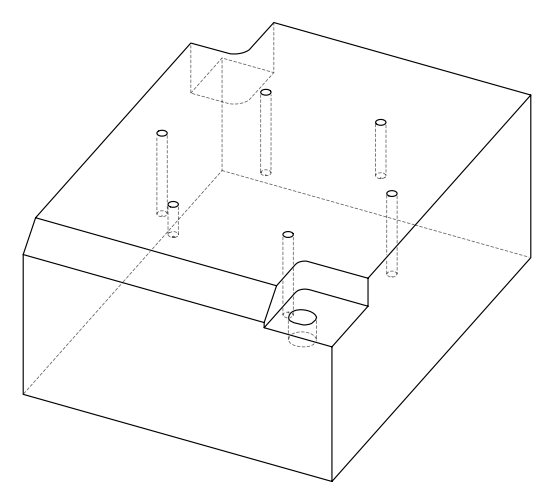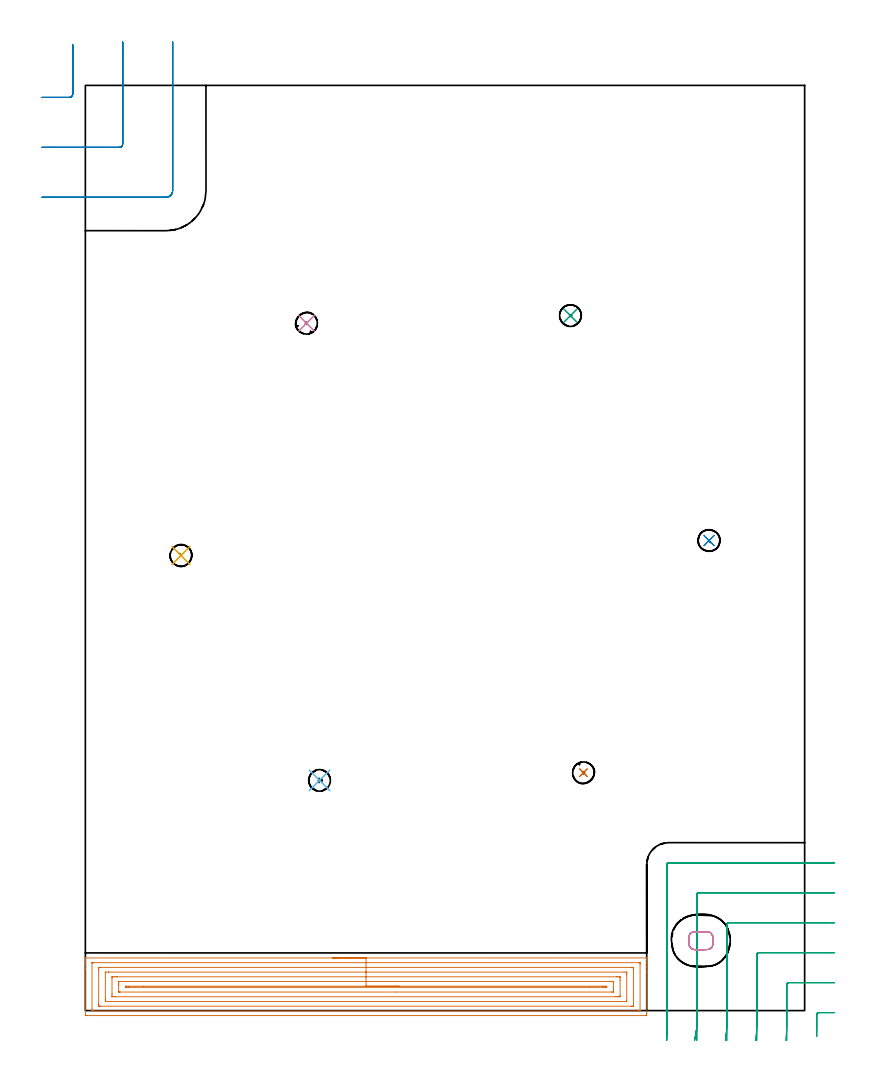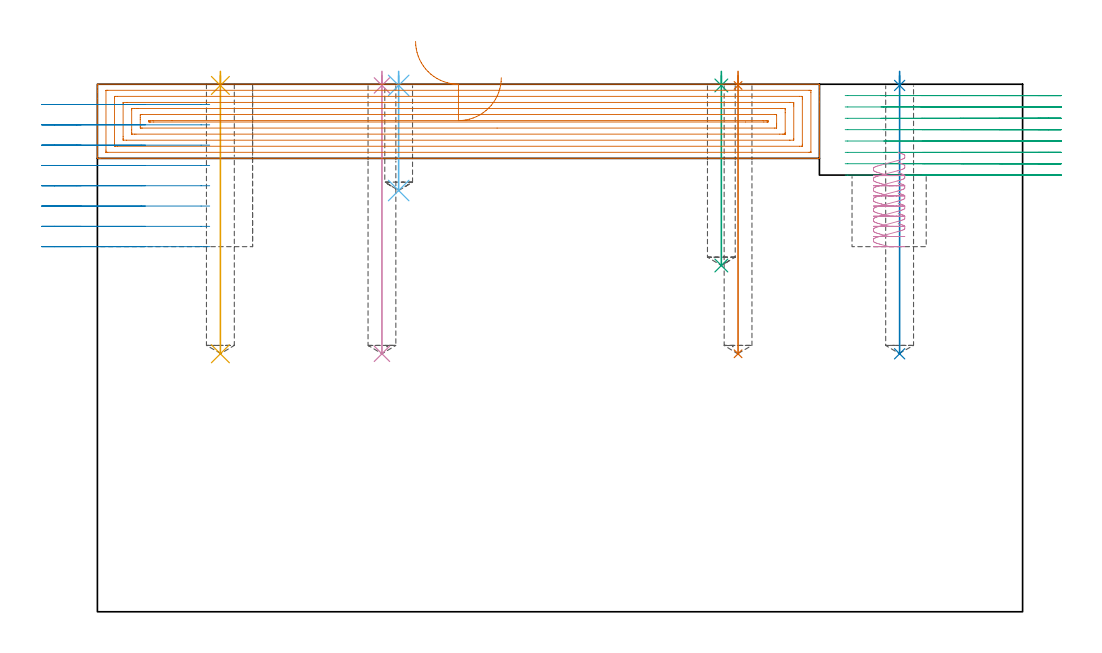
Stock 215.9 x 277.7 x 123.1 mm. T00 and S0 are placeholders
(PLAN: 16 operations, 5 tool changes, 22 min)
(1 SPOT_DRILL | STEP1POCKET | NXT0321_9005460120000 | 0.03 min | 1 mm3)
(2 SPOT_DRILL_1 | STEP1POCKET_1 | NXT0321_9005460120000 | 0.03 min | 0 mm3)
(3 SPOT_DRILL_2 | STEP1POCKET_2 | NXT0321_9005460120000 | 0.03 min | 0 mm3)
(4 SPOT_DRILL_3 | STEP1POCKET_3 | NXT0321_9005460120000 | 0.03 min | 0 mm3)
(5 SPOT_DRILL_4 | STEP1POCKET_4 | NXT0321_9005460120000 | 0.03 min | 0 mm3)
(6 SPOT_DRILL_5 | STEP1POCKET_5 | NXT0321_9005460120000 | 0.03 min | 0 mm3)
(7 DRILL_BLIND_HOLE_INTO_CENTER | STEP1POCKET | UGT0301_460 | 0.26 min | 2033 mm3)
(8 DRILL_BLIND_HOLE_INTO_CENTER_1 | STEP1POCKET_1 | UGT0301_460 | 0.26 min | 2033 mm3)
(9 DRILL_BLIND_HOLE_INTO_CENTER_2 | STEP1POCKET_2 | UGT0301_460 | 0.18 min | 1353 mm3)
(10 DRILL_BLIND_HOLE_INTO_CENTER_3 | STEP1POCKET_3 | UGT0301_460 | 0.26 min | 2033 mm3)
(11 DRILL_BLIND_HOLE_INTO_CENTER_4 | STEP1POCKET_4 | UGT0301_460 | 0.26 min | 2033 mm3)
(12 DRILL_BLIND_HOLE_INTO_CENTER_5 | STEP1POCKET_5 | UGT0301_460 | 0.11 min | 775 mm3)
(13 AREA_MILL | FG_CHAMFER_SURFACE | UGT0205_001 | 9.63 min | 26348 mm3)
(14 MILL_CORNER_NOTCH_RECTANGULAR | CORNER_NOTCH_RECTANGULAR | UGT0201_094 | Follow Part, ap 5, ae 75% | 3.17 min | 58657 mm3)
(15 MILL_CORNER_NOTCH_RECTANGULAR_1 | CORNER_NOTCH_RECTANGULAR_1 | NXT0201_011 | Follow Part, ap 3, ae 75% | 6.68 min | 49319 mm3)
(16 MILL_RECTANGULAR_POCKET | POCKET_RECTANGULAR_STRAIGHT | NXT0201_013 | Follow Part, ap 2.5, ae 75% | 1.04 min | 3770 mm3)
(TOOL NXT0321_9005460120000 | NC Spot Drill, 142deg, 12mm, Carbide, Uncoated | D12 PA142 FL30 Z2)
(TOOL UGT0301_460 | Carbide Drill 6.5 mm | D6.5 PA118 FL63 Z2)
(TOOL UGT0205_001 | Chamfer Mill 20 x 3 x 45 deg. | D20 FL50 Z2)
(TOOL UGT0201_094 | End mill 20 mm | D20 FL38 Z4)
(TOOL NXT0201_011 | ENDMILL 12mm [2P460-1200-NA 1630] | D12 FL38 Z6)
(TOOL NXT0201_013 | ENDMILL 10mm | D10 FL30 Z4)
(OP 1 SPOT_DRILL)
G17 G21 G94 G90
T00 M6
G54
G17 G0 G90 X149.5 Y71.4 S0 M3
G43 Z133.1 H0
G94 G81 G98 Z122.82 F250. R126.1
G80
M5
M2
(OP 2 SPOT_DRILL_1)
G17 G21 G94 G90
T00 M6
G54
G17 G0 G90 X187.2 Y141.1 S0 M3
G43 Z133.1 H0
G94 G81 G98 Z122.82 F250. R126.1
G80
M5
M2
(OP 3 SPOT_DRILL_2)
G17 G21 G94 G90
T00 M6
G54
G17 G0 G90 X145.6 Y208.6 S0 M3
G43 Z133.1 H0
G94 G81 G98 Z122.82 F250. R126.1
G80
M5
M2
(OP 4 SPOT_DRILL_3)
G17 G21 G94 G90
T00 M6
G54
G17 G0 G90 X66.4 Y206.3 S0 M3
G43 Z133.1 H0
G94 G81 G98 Z122.82 F250. R126.1
G80
M5
M2
(OP 5 SPOT_DRILL_4)
G17 G21 G94 G90
T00 M6
G54
G17 G0 G90 X28.7 Y136.6 S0 M3
G43 Z133.1 H0
G94 G81 G98 Z122.82 F250. R126.1
G80
M5
M2
(OP 6 SPOT_DRILL_5)
G17 G21 G94 G90
T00 M6
G54
G17 G0 G90 X70.3 Y69.1 S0 M3
G43 Z133.1 H0
G94 G81 G98 Z122.82 F250. R126.1
G80
M5
M2
(OP 7 DRILL_BLIND_HOLE_INTO_CENTER)
G17 G21 G94 G90
T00 M6
G54
G17 G0 G90 X149.5 Y71.4 S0 M3
G43 Z133.1 H0
G94 G81 G98 Z60.2 F250. R125.1
G80
M5
M2
(OP 8 DRILL_BLIND_HOLE_INTO_CENTER_1)
G17 G21 G94 G90
T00 M6
G54
G17 G0 G90 X187.2 Y141.1 S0 M3
G43 Z133.1 H0
G94 G81 G98 Z60.2 F250. R125.1
G80
M5
M2
(OP 9 DRILL_BLIND_HOLE_INTO_CENTER_2)
G17 G21 G94 G90
T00 M6
G54
G17 G0 G90 X145.6 Y208.6 S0 M3
G43 Z133.1 H0
G94 G81 G98 Z80.8 F250. R125.1
G80
M5
M2
(OP 10 DRILL_BLIND_HOLE_INTO_CENTER_3)
G17 G21 G94 G90
T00 M6
G54
G17 G0 G90 X66.4 Y206.3 S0 M3
G43 Z133.1 H0
G94 G81 G98 Z60.2 F250. R125.1
G80
M5
M2
(OP 11 DRILL_BLIND_HOLE_INTO_CENTER_4)
G17 G21 G94 G90
T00 M6
G54
G17 G0 G90 X28.7 Y136.6 S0 M3
G43 Z133.1 H0
G94 G81 G98 Z60.2 F250. R125.1
G80
M5
M2
(OP 12 DRILL_BLIND_HOLE_INTO_CENTER_5)
G17 G21 G94 G90
T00 M6
G54
G17 G0 G90 X70.3 Y69.1 S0 M3
G43 Z133.1 H0
G94 G81 G98 Z98.3 F250. R125.1
G80
M5
M2
(OP 13 AREA_MILL)
G17 G21 G94 G90
T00 M6
G54
G17 G0 G90 X74.25 Y15.8 S1061 M3
G43 Z133.1 H0
G94 G1 X74.288 Z132.228 F250.
X74.402 Z131.363
X74.591 Z130.512
X74.853 Z129.68
X75.187 Z128.874
X75.59 Z128.1
X76.058 Z127.364
X76.59 Z126.672
X77.179 Z126.029
X77.822 Z125.439
X78.514 Z124.908
X79.25 Z124.44
X80.024 Z124.037
X80.83 Z123.703
X81.662 Z123.441
X82.513 Z123.252
X83.378 Z123.138
X84.25 Z123.1
X168.316
X168.49 Y15.797 Z123.088
X168.493 Y15.734 Z123.026
X168.5 Y15.295 Z122.594
Y15.03 Z122.33
Y14.294 Z121.589
Y13.033 Z120.33
Y11.615 Z118.911
Y-0.887 Z106.411
X168.498 Y-1.151 Z106.146
X168.49 Y-1.492 Z105.806
X168.149 Y-1.499 Z105.799
X0.631 Y-1.5 Z105.8
X0.348 Y-1.497 Z105.802
X0.01 Y-1.492 Z105.806
X0. Y-1.149 Z106.148
Y12.508 Z119.803
Y13.926 Z121.222
Y14.294 Z121.589
Y15.031 Z122.33
Y15.295 Z122.594
X0.007 Y15.734 Z123.026
X0.01 Y15.804 Z123.095
X0.18 Y15.8 Z123.1
X84.25
Y14.386 Z121.686
X166.08
X166.172 Y14.385 Z121.685
X166.355 Y14.382 Z121.682
X166.474 Y14.379 Z121.679
X166.491 Y14.368 Z121.668
X166.493 Y14.353 Z121.653
X166.496 Y14.294 Z121.594
X166.5 Y13.875 Z121.175
X166.499 Y0.006 Z107.306
X166.497 Y-0.046 Z107.254
X166.494 Y-0.071 Z107.229
X166.492 Y-0.079 Z107.221
X166.447 Y-0.081 Z107.219
X166.264 Y-0.085 Z107.215
X166.172 Y-0.086 Z107.214
X166.08
X2.42
X2.328 Y-0.085 Z107.215
X2.144 Y-0.082 Z107.218
X2.026 Y-0.079 Z107.221
X2.009 Y-0.068 Z107.232
X2.007 Y-0.053 Z107.247
X2.004 Y0.006 Z107.306
X2. Y0.425 Z107.725
X2.001 Y14.294 Z121.594
X2.003 Y14.346 Z121.646
X2.006 Y14.372 Z121.672
X2.008 Y14.379 Z121.679
X2.053 Y14.381 Z121.681
X2.236 Y14.385 Z121.685
X2.328 Y14.386 Z121.686
X2.42
X84.25
Y12.971 Z120.271
X163.828
X164.291 Y12.968 Z120.268
X164.445 Y12.964 Z120.264
X164.49 Y12.96 Z120.26
X164.495 Y12.855 Z120.155
X164.498 Y12.716 Z120.016
X164.5 Y12.508 Z119.808
Y12.3 Z119.6
Y1.792 Z109.092
X164.499 Y1.585 Z108.885
X164.49 Y1.376 Z108.676
X164.485 Y1.335 Z108.635
X164.464 Y1.333 Z108.633
X164.407 Y1.33 Z108.63
X164.291 Y1.329 Z108.629
X163.861
X4.672
X4.209 Y1.332 Z108.632
X4.055 Y1.336 Z108.636
X4.01 Y1.34 Z108.64
X4.005 Y1.445 Z108.745
X4.002 Y1.584 Z108.884
X4. Y1.792 Z109.092
Y2.001 Z109.301
Y12.508 Z119.808
X4.002 Y12.716 Z120.016
X4.005 Y12.855 Z120.155
X4.01 Y12.96 Z120.26
X4.055 Y12.964 Z120.264
X4.209 Y12.968 Z120.268
X4.639 Y12.971 Z120.271
X84.25
Y11.557 Z118.857
X161.666
X162.451 Y11.551 Z118.851
X162.49 Y11.55 Z118.85
X162.494 Y11.501 Z118.801
X162.498 Y11.39 Z118.69
X162.499 Y11.168 Z118.468
X162.5 Y10.725 Z118.025
X162.499 Y3.133 Z110.433
X162.498 Y2.91 Z110.21
X162.494 Y2.799 Z110.099
X162.49 Y2.75 Z110.05
X162.44 Y2.748 Z110.048
X161.608 Y2.743 Z110.043
X161.55
X6.834
X6.049 Y2.749 Z110.049
X6.01 Y2.75 Z110.05
X6.006 Y2.799 Z110.099
X6.002 Y2.91 Z110.21
X6.001 Y3.132 Z110.432
X6. Y3.575 Z110.875
X6.001 Y11.167 Z118.467
X6.002 Y11.39 Z118.69
X6.006 Y11.501 Z118.801
X6.01 Y11.55 Z118.85
X6.06 Y11.552 Z118.852
X6.892 Y11.557 Z118.857
X6.95
X84.25
Y10.143 Z117.443
X159.505
X159.82 Y10.142 Z117.442
X160.404 Y10.138 Z117.438
X160.467 Y10.136 Z117.436
X160.49 Y10.124 Z117.424
X160.496 Y10.046 Z117.346
X160.498 Y9.829 Z117.129
X160.5 Y9.15 Z116.45
Y4.471 Z111.771
X160.498 Y4.301 Z111.601
X160.494 Y4.217 Z111.517
X160.49 Y4.176 Z111.476
X160.484 Y4.164 Z111.464
X160.448 Y4.163 Z111.463
X160.133 Y4.158 Z111.458
X159.82 Y4.157 Z111.457
X159.24
X8.995
X8.68 Y4.158 Z111.458
X8.096 Y4.162 Z111.462
X8.033 Y4.164 Z111.464
X8.01 Y4.176 Z111.476
X8.004 Y4.254 Z111.554
X8.002 Y4.471 Z111.771
X8. Y5.15 Z112.45
X8.001 Y9.829 Z117.129
X8.004 Y10.046 Z117.346
X8.01 Y10.124 Z117.424
X8.033 Y10.136 Z117.436
X8.096 Y10.138 Z117.438
X8.68 Y10.142 Z117.442
X9.26 Y10.143 Z117.443
X9.575
X84.25
Y8.729 Z116.029
X158.031 Y8.728 Z116.028
X158.24 Y8.727 Z116.027
X158.411 Y8.724 Z116.024
X158.488 Y8.722 Z116.022
X158.491 Y8.677 Z115.977
X158.498 Y8.47 Z115.77
X158.5 Y6.682 Z113.982
Y6.257 Z113.557
X158.498 Y5.791 Z113.091
X158.493 Y5.633 Z112.933
X158.49 Y5.582 Z112.882
X158.459 Y5.578 Z112.878
X158.374 Y5.576 Z112.876
X158.031 Y5.572 Z112.872
X93.27 Y5.571 Z112.871
X10.469 Y5.572 Z112.872
X10.26 Y5.573 Z112.873
X10.089 Y5.576 Z112.876
X10.012 Y5.578 Z112.878
X10.009 Y5.623 Z112.923
X10.002 Y5.83 Z113.13
X10. Y7.618 Z114.918
Y8.043 Z115.343
X10.002 Y8.51 Z115.81
X10.007 Y8.667 Z115.967
X10.01 Y8.718 Z116.018
X10.041 Y8.722 Z116.022
X10.126 Y8.724 Z116.024
X10.469 Y8.728 Z116.028
X84.25 Y8.729 Z116.029
Y7.315 Z114.615
X155.348
X156.079 Y7.313 Z114.613
X156.242 Y7.311 Z114.611
X156.406 Y7.308 Z114.608
X156.49 Y7.298 Z114.598
X156.494 Y7.236 Z114.536
X156.495 Y7.15 Z114.45
X156.492 Y7.022 Z114.322
X156.49 Y6.995 Z114.295
X156.461 Y6.992 Z114.292
X156.404 Y6.988 Z114.288
X156.242 Y6.986 Z114.286
X155.513 Y6.985 Z114.285
X151.265
X13.152
X12.421 Y6.987 Z114.287
X12.258 Y6.989 Z114.289
X12.094 Y6.992 Z114.292
X12.01 Y7.002 Z114.302
X12.006 Y7.065 Z114.365
X12.005 Y7.15 Z114.45
X12.008 Y7.278 Z114.578
X12.01 Y7.305 Z114.605
X12.039 Y7.308 Z114.608
X12.096 Y7.312 Z114.612
X12.258 Y7.314 Z114.614
X12.987 Y7.315 Z114.615
X17.441
X84.25
X85.122 Z114.653
X85.986 Z114.767
X86.838 Z114.955
X87.67 Z115.218
X88.476 Z115.552
X89.25 Z115.954
X89.986 Z116.423
X90.678 Z116.954
X91.321 Z117.544
X91.91 Z118.187
X92.441 Z118.879
X92.91 Z119.615
X93.313 Z120.388
X93.647 Z121.194
X93.909 Z122.026
X94.098 Z122.878
X94.212 Z123.743
X94.25 Z124.615
G0 Z133.1
M5
M2
(OP 14 MILL_CORNER_NOTCH_RECTANGULAR)
G17 G21 G94 G90
T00 M6
G54
G17 G0 G90 X-13. Y274.1 S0 M3
G43 Z133.1 H0
Z118.362
G94 G1 X-10. F250.
X-4.796 F500.
G3 X-3.8 Y275.096 R1.
G1 Y286.95
Y289.95 F250.
G0 Z133.1
X-13. Y259.1
Z118.362
G1 X-10.
X10.204 F500.
G3 X11.2 Y260.096 R1.
G1 Y287.7
Y290.7 F250.
G0 Z133.1
X-13. Y244.1
Z118.362
G1 X-10.
X24.2 F500.
G3 X26.2 Y246.1 R2.
G1 Y287.7
Y290.7 F250.
G0 Z133.1
X-13. Y274.1
Z113.625
G1 X-10.
X-4.796 F500.
G3 X-3.8 Y275.096 R1.
G1 Y286.95
Y289.95 F250.
G0 Z133.1
X-13. Y259.1
Z113.625
G1 X-10.
X10.204 F500.
G3 X11.2 Y260.096 R1.
G1 Y287.7
Y290.7 F250.
G0 Z133.1
X-13. Y244.1
Z113.625
G1 X-10.
X24.2 F500.
G3 X26.2 Y246.1 R2.
G1 Y287.7
Y290.7 F250.
G0 Z133.1
X-13. Y274.1
Z108.887
G1 X-10.
X-4.796 F500.
G3 X-3.8 Y275.096 R1.
G1 Y286.95
Y289.95 F250.
G0 Z133.1
X-13. Y259.1
Z108.887
G1 X-10.
X10.204 F500.
G3 X11.2 Y260.096 R1.
G1 Y287.7
Y290.7 F250.
G0 Z133.1
X-13. Y244.1
Z108.887
G1 X-10.
X24.2 F500.
G3 X26.2 Y246.1 R2.
G1 Y287.7
Y290.7 F250.
G0 Z133.1
X-13. Y274.1
Z104.15
G1 X-10.
X-4.796 F500.
G3 X-3.8 Y275.096 R1.
G1 Y286.95
Y289.95 F250.
G0 Z133.1
X-13. Y259.1
Z104.15
G1 X-10.
X10.204 F500.
G3 X11.2 Y260.096 R1.
G1 Y287.7
Y290.7 F250.
G0 Z133.1
X-13. Y244.1
Z104.15
G1 X-10.
X24.2 F500.
G3 X26.2 Y246.1 R2.
G1 Y287.7
Y290.7 F250.
G0 Z133.1
X-13. Y274.1
Z99.412
G1 X-10.
X-4.796 F500.
G3 X-3.8 Y275.096 R1.
G1 Y286.95
Y289.95 F250.
G0 Z133.1
X-13. Y259.1
Z99.412
G1 X-10.
X10.204 F500.
G3 X11.2 Y260.096 R1.
G1 Y287.7
Y290.7 F250.
G0 Z133.1
X-13. Y244.1
Z99.412
G1 X-10.
X24.2 F500.
G3 X26.2 Y246.1 R2.
G1 Y287.7
Y290.7 F250.
G0 Z133.1
X-13. Y274.1
Z94.675
G1 X-10.
X-4.796 F500.
G3 X-3.8 Y275.096 R1.
G1 Y286.95
Y289.95 F250.
G0 Z133.1
X-13. Y259.1
Z94.675
G1 X-10.
X10.204 F500.
G3 X11.2 Y260.096 R1.
G1 Y287.7
Y290.7 F250.
G0 Z133.1
X-13. Y244.1
Z94.675
G1 X-10.
X24.2 F500.
G3 X26.2 Y246.1 R2.
G1 Y287.7
Y290.7 F250.
G0 Z133.1
X-13. Y274.1
Z89.937
G1 X-10.
X-4.796 F500.
G3 X-3.8 Y275.096 R1.
G1 Y286.95
Y289.95 F250.
G0 Z133.1
X-13. Y259.1
Z89.937
G1 X-10.
X10.204 F500.
G3 X11.2 Y260.096 R1.
G1 Y287.7
Y290.7 F250.
G0 Z133.1
X-13. Y244.1
Z89.937
G1 X-10.
X24.2 F500.
G3 X26.2 Y246.1 R2.
G1 Y287.7
Y290.7 F250.
G0 Z133.1
X-13. Y274.1
Z85.2
G1 X-10.
X-4.796 F500.
G3 X-3.8 Y275.096 R1.
G1 Y286.95
Y289.95 F250.
G0 Z133.1
X-13. Y259.1
Z85.2
G1 X-10.
X10.204 F500.
G3 X11.2 Y260.096 R1.
G1 Y287.7
Y290.7 F250.
G0 Z133.1
X-13. Y244.1
Z85.2
G1 X-10.
X24.2 F500.
G3 X26.2 Y246.1 R2.
G1 Y287.7
Y290.7 F250.
G0 Z133.1
M5
M2
(OP 15 MILL_CORNER_NOTCH_RECTANGULAR_1)
G17 G21 G94 G90
T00 M6
G54
G17 G0 G90 X224.87 Y-0.6 S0 M3
G43 Z133.1 H1
Z120.45
G94 G1 X221.87 F250.
X220.096
G3 X219.5 Y-1.196 R0.6
G1 Y-4.472
G2 X219.499 Y-4.801 R45.
G1 X219.477 Y-7.801
G0 Z133.1
X224.9 Y8.4
Z120.45
G1 X221.9
X211.096 F500.
G3 X210.5 Y7.804 R0.6
G1 Y-4.472
G2 X210.468 Y-6. R36.
G1 X210.34 Y-8.997 F250.
G0 Z133.1
X224.9 Y17.4
Z120.45
G1 X221.9
X202.097 F500.
G3 X201.5 Y16.803 R0.6
G1 Y-4.472
G2 X201.457 Y-6. R27.
G1 X201.287 Y-8.995 F250.
G0 Z133.1
X224.9 Y26.4
Z120.45
G1 X221.9
X193.097 F500.
G3 X192.5 Y25.803 R0.6
G1 Y-4.472
G2 X192.435 Y-6. R18.
G1 X192.18 Y-8.989 F250.
G0 Z133.1
X224.9 Y35.4
Z120.45
G1 X221.9
X184.097 F500.
G3 X183.5 Y34.803 R0.6
G1 Y-4.472
G2 X183.369 Y-6. R9.
G1 X182.86 Y-8.956 F250.
G0 Z133.1
X224.9 Y44.4
Z120.45
G1 X221.9
X175.097 F500.
G3 X174.5 Y43.803 R0.6
G1 Y-4.472
Y-7.472 F250.
G0 Z133.1
X224.87 Y-0.6
Z117.8
G1 X221.87
X220.096
G3 X219.5 Y-1.196 R0.6
G1 Y-4.472
G2 X219.499 Y-4.801 R45.
G1 X219.477 Y-7.801
G0 Z133.1
X224.9 Y8.4
Z117.8
G1 X221.9
X211.096 F500.
G3 X210.5 Y7.804 R0.6
G1 Y-4.472
G2 X210.468 Y-6. R36.
G1 X210.34 Y-8.997 F250.
G0 Z133.1
X224.9 Y17.4
Z117.8
G1 X221.9
X202.097 F500.
G3 X201.5 Y16.803 R0.6
G1 Y-4.472
G2 X201.457 Y-6. R27.
G1 X201.287 Y-8.995 F250.
G0 Z133.1
X224.9 Y26.4
Z117.8
G1 X221.9
X193.097 F500.
G3 X192.5 Y25.803 R0.6
G1 Y-4.472
G2 X192.435 Y-6. R18.
G1 X192.18 Y-8.989 F250.
G0 Z133.1
X224.9 Y35.4
Z117.8
G1 X221.9
X184.097 F500.
G3 X183.5 Y34.803 R0.6
G1 Y-4.472
G2 X183.369 Y-6. R9.
G1 X182.86 Y-8.956 F250.
G0 Z133.1
X224.9 Y44.4
Z117.8
G1 X221.9
X175.097 F500.
G3 X174.5 Y43.803 R0.6
G1 Y-4.472
Y-7.472 F250.
G0 Z133.1
X224.87 Y-0.6
Z115.15
G1 X221.87
X220.096
G3 X219.5 Y-1.196 R0.6
G1 Y-4.484
G2 X219.499 Y-4.801 R45.
G1 X219.478 Y-7.801
G0 Z133.1
X224.9 Y8.4
Z115.15
G1 X221.9
X211.096 F500.
G3 X210.5 Y7.804 R0.6
G1 Y-4.484
G2 X210.468 Y-6. R36.
G1 X210.342 Y-8.997 F250.
G0 Z133.1
X224.9 Y17.4
Z115.15
G1 X221.9
X202.097 F500.
G3 X201.5 Y16.803 R0.6
G1 Y-4.484
G2 X201.457 Y-6. R27.
G1 X201.289 Y-8.995 F250.
G0 Z133.1
X224.9 Y26.4
Z115.15
G1 X221.9
X193.097 F500.
G3 X192.5 Y25.803 R0.6
G1 Y-4.484
G2 X192.436 Y-6. R18.
G1 X192.183 Y-8.989 F250.
G0 Z133.1
X224.9 Y35.4
Z115.15
G1 X221.9
X184.097 F500.
G3 X183.5 Y34.803 R0.6
G1 Y-4.484
G2 X183.371 Y-6. R9.
G1 X182.866 Y-8.957 F250.
G0 Z133.1
X224.9 Y44.4
Z115.15
G1 X221.9
X175.097 F500.
G3 X174.5 Y43.803 R0.6
G1 Y-4.484
Y-7.484 F250.
G0 Z133.1
X224.87 Y-0.6
Z112.5
G1 X221.87
X220.096
G3 X219.5 Y-1.196 R0.6
G1 Y-4.8
Y-7.8
G0 Z133.1
X224.9 Y8.4
Z112.5
G1 X221.9
X211.096 F500.
G3 X210.5 Y7.804 R0.6
G1 Y-5.636
G2 X210.498 Y-6. R36.
G1 X210.468 Y-9. F250.
G0 Z133.1
X224.9 Y17.4
Z112.5
G1 X221.9
X202.097 F500.
G3 X201.5 Y16.803 R0.6
G1 Y-5.636
G2 X201.498 Y-6. R27.
G1 X201.457 Y-9. F250.
G0 Z133.1
X224.9 Y26.4
Z112.5
G1 X221.9
X193.097 F500.
G3 X192.5 Y25.803 R0.6
G1 Y-5.636
G2 X192.496 Y-6. R18.
G1 X192.436 Y-8.999 F250.
G0 Z133.1
X224.9 Y35.4
Z112.5
G1 X221.9
X184.097 F500.
G3 X183.5 Y34.803 R0.6
G1 Y-5.636
G2 X183.493 Y-6. R9.
G1 X183.371 Y-8.998 F250.
G0 Z133.1
X224.9 Y44.4
Z112.5
G1 X221.9
X175.097 F500.
G3 X174.5 Y43.803 R0.6
G1 Y-5.636
Y-8.636 F250.
G0 Z133.1
X224.87 Y-0.6
Z109.85
G1 X221.87
X220.096
G3 X219.5 Y-1.196 R0.6
G1 Y-4.8
Y-7.8
G0 Z133.1
X224.9 Y8.4
Z109.85
G1 X221.9
X211.096 F500.
G3 X210.5 Y7.804 R0.6
G1 Y-6.
Y-9. F250.
G0 Z133.1
X224.9 Y17.4
Z109.85
G1 X221.9
X202.097 F500.
G3 X201.5 Y16.803 R0.6
G1 Y-6.
Y-9. F250.
G0 Z133.1
X224.9 Y26.4
Z109.85
G1 X221.9
X193.097 F500.
G3 X192.5 Y25.803 R0.6
G1 Y-6.
Y-9. F250.
G0 Z133.1
X224.9 Y35.4
Z109.85
G1 X221.9
X184.097 F500.
G3 X183.5 Y34.803 R0.6
G1 Y-6.
Y-9. F250.
G0 Z133.1
X224.9 Y44.4
Z109.85
G1 X221.9
X175.097 F500.
G3 X174.5 Y43.803 R0.6
G1 Y-6.
Y-9. F250.
G0 Z133.1
X224.87 Y-0.6
Z107.2
G1 X221.87
X220.096
G3 X219.5 Y-1.196 R0.6
G1 Y-4.8
Y-7.8
G0 Z133.1
X224.9 Y8.4
Z107.2
G1 X221.9
X211.096 F500.
G3 X210.5 Y7.804 R0.6
G1 Y-6.
Y-9. F250.
G0 Z133.1
X224.9 Y17.4
Z107.2
G1 X221.9
X202.097 F500.
G3 X201.5 Y16.803 R0.6
G1 Y-6.
Y-9. F250.
G0 Z133.1
X224.9 Y26.4
Z107.2
G1 X221.9
X193.097 F500.
G3 X192.5 Y25.803 R0.6
G1 Y-6.
Y-9. F250.
G0 Z133.1
X224.9 Y35.4
Z107.2
G1 X221.9
X184.097 F500.
G3 X183.5 Y34.803 R0.6
G1 Y-6.
Y-9. F250.
G0 Z133.1
X224.9 Y44.4
Z107.2
G1 X221.9
X175.097 F500.
G3 X174.5 Y43.803 R0.6
G1 Y-6.
Y-9. F250.
G0 Z133.1
X224.87 Y-0.6
Z104.55
G1 X221.87
X220.096
G3 X219.5 Y-1.196 R0.6
G1 Y-4.8
Y-7.8
G0 Z133.1
X224.9 Y8.4
Z104.55
G1 X221.9
X211.096 F500.
G3 X210.5 Y7.804 R0.6
G1 Y-6.
Y-9. F250.
G0 Z133.1
X224.9 Y17.4
Z104.55
G1 X221.9
X202.097 F500.
G3 X201.5 Y16.803 R0.6
G1 Y-6.
Y-9. F250.
G0 Z133.1
X224.9 Y26.4
Z104.55
G1 X221.9
X193.097 F500.
G3 X192.5 Y25.803 R0.6
G1 Y-6.
Y-9. F250.
G0 Z133.1
X224.9 Y35.4
Z104.55
G1 X221.9
X184.097 F500.
G3 X183.5 Y34.803 R0.6
G1 Y-6.
Y-9. F250.
G0 Z133.1
X224.9 Y44.4
Z104.55
G1 X221.9
X175.097 F500.
G3 X174.5 Y43.803 R0.6
G1 Y-6.
Y-9. F250.
G0 Z133.1
X224.87 Y-0.6
Z101.9
G1 X221.87
X220.096
G3 X219.5 Y-1.196 R0.6
G1 Y-4.8
Y-7.8
G0 Z133.1
X224.9 Y8.4
Z101.9
G1 X221.9
X211.096 F500.
G3 X210.5 Y7.804 R0.6
G1 Y-6.
Y-9. F250.
G0 Z133.1
X224.9 Y17.4
Z101.9
G1 X221.9
X202.097 F500.
G3 X201.5 Y16.803 R0.6
G1 Y-6.
Y-9. F250.
G0 Z133.1
X224.9 Y26.4
Z101.9
G1 X221.9
X193.097 F500.
G3 X192.5 Y25.803 R0.6
G1 Y-6.
Y-9. F250.
G0 Z133.1
X224.9 Y35.4
Z101.9
G1 X221.9
X184.097 F500.
G3 X183.5 Y34.803 R0.6
G1 Y-6.
Y-9. F250.
G0 Z133.1
X224.9 Y44.4
Z101.9
G1 X221.9
X175.097 F500.
G3 X174.5 Y43.803 R0.6
G1 Y-6.
Y-9. F250.
G0 Z133.1
M5
M2
(OP 16 MILL_RECTANGULAR_POCKET)
G17 G21 G94 G90
T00 M6
G54
G17 G0 G90 X186.86 Y18.339 S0 M3
G43 Z133.1 H0
Z107.15
G94 G1 X187.019 Y18.367 Z107.107 F250.
X187.379 Y18.51 Z107.003
X187.703 Y18.723 Z106.899
X187.977 Y18.997 Z106.795
X188.19 Y19.321 Z106.691
X188.333 Y19.681 Z106.588
X188.4 Y20.062 Z106.484
Y21.938 Z105.981
X188.333 Y22.319 Z105.877
X188.19 Y22.679 Z105.774
X187.977 Y23.003 Z105.67
X187.703 Y23.277 Z105.566
X187.379 Y23.49 Z105.462
X187.019 Y23.633 Z105.358
X186.638 Y23.7 Z105.255
X182.862 Z104.243
X182.481 Y23.633 Z104.139
X182.121 Y23.49 Z104.035
X181.797 Y23.277 Z103.931
X181.523 Y23.003 Z103.828
X181.31 Y22.679 Z103.724
X181.167 Y22.319 Z103.62
X181.1 Y21.938 Z103.516
Y20.062 Z103.014
X181.167 Y19.681 Z102.91
X181.31 Y19.321 Z102.806
X181.523 Y18.997 Z102.702
X181.797 Y18.723 Z102.598
X182.121 Y18.51 Z102.495
X182.481 Y18.367 Z102.391
X182.862 Y18.3 Z102.287
X183. Z102.25
X184.75 Z101.781
X186.5 F500.
G3 X188.4 Y20.2 R1.9
G1 Y21.8
G3 X186.5 Y23.7 R1.9
G1 X183.
G3 X181.1 Y21.8 R1.9
G1 Y20.2
G3 X183. Y18.3 R1.9
G1 X184.75
X185.75
G0 X186.86 Y18.339 Z104.781
G1 X187.019 Y18.367 Z104.738 F250.
X187.379 Y18.51 Z104.634
X187.703 Y18.723 Z104.53
X187.977 Y18.997 Z104.426
X188.19 Y19.321 Z104.323
X188.333 Y19.681 Z104.219
X188.4 Y20.062 Z104.115
Y21.938 Z103.612
X188.333 Y22.319 Z103.509
X188.19 Y22.679 Z103.405
X187.977 Y23.003 Z103.301
X187.703 Y23.277 Z103.197
X187.379 Y23.49 Z103.093
X187.019 Y23.633 Z102.99
X186.638 Y23.7 Z102.886
X182.862 Z101.874
X182.481 Y23.633 Z101.77
X182.121 Y23.49 Z101.667
X181.797 Y23.277 Z101.563
X181.523 Y23.003 Z101.459
X181.31 Y22.679 Z101.355
X181.167 Y22.319 Z101.251
X181.1 Y21.938 Z101.148
Y20.062 Z100.645
X181.167 Y19.681 Z100.541
X181.31 Y19.321 Z100.437
X181.523 Y18.997 Z100.334
X181.797 Y18.723 Z100.23
X182.121 Y18.51 Z100.126
X182.481 Y18.367 Z100.022
X182.862 Y18.3 Z99.918
X183. Z99.881
X184.75 Z99.412
X186.5 F500.
G3 X188.4 Y20.2 R1.9
G1 Y21.8
G3 X186.5 Y23.7 R1.9
G1 X183.
G3 X181.1 Y21.8 R1.9
G1 Y20.2
G3 X183. Y18.3 R1.9
G1 X184.75
X185.75
G0 X186.86 Y18.339 Z102.412
G1 X187.019 Y18.367 Z102.369 F250.
X187.379 Y18.51 Z102.265
X187.703 Y18.723 Z102.161
X187.977 Y18.997 Z102.058
X188.19 Y19.321 Z101.954
X188.333 Y19.681 Z101.85
X188.4 Y20.062 Z101.746
Y21.938 Z101.244
X188.333 Y22.319 Z101.14
X188.19 Y22.679 Z101.036
X187.977 Y23.003 Z100.932
X187.703 Y23.277 Z100.828
X187.379 Y23.49 Z100.725
X187.019 Y23.633 Z100.621
X186.638 Y23.7 Z100.517
X182.862 Z99.505
X182.481 Y23.633 Z99.402
X182.121 Y23.49 Z99.298
X181.797 Y23.277 Z99.194
X181.523 Y23.003 Z99.09
X181.31 Y22.679 Z98.986
X181.167 Y22.319 Z98.883
X181.1 Y21.938 Z98.779
Y20.062 Z98.276
X181.167 Y19.681 Z98.172
X181.31 Y19.321 Z98.069
X181.523 Y18.997 Z97.965
X181.797 Y18.723 Z97.861
X182.121 Y18.51 Z97.757
X182.481 Y18.367 Z97.653
X182.862 Y18.3 Z97.55
X183. Z97.513
X184.75 Z97.044
X186.5 F500.
G3 X188.4 Y20.2 R1.9
G1 Y21.8
G3 X186.5 Y23.7 R1.9
G1 X183.
G3 X181.1 Y21.8 R1.9
G1 Y20.2
G3 X183. Y18.3 R1.9
G1 X184.75
X185.75
G0 X186.86 Y18.339 Z100.044
G1 X187.019 Y18.367 Z100. F250.
X187.379 Y18.51 Z99.897
X187.703 Y18.723 Z99.793
X187.977 Y18.997 Z99.689
X188.19 Y19.321 Z99.585
X188.333 Y19.681 Z99.481
X188.4 Y20.062 Z99.378
Y21.938 Z98.875
X188.333 Y22.319 Z98.771
X188.19 Y22.679 Z98.667
X187.977 Y23.003 Z98.564
X187.703 Y23.277 Z98.46
X187.379 Y23.49 Z98.356
X187.019 Y23.633 Z98.252
X186.638 Y23.7 Z98.148
X182.862 Z97.137
X182.481 Y23.633 Z97.033
X182.121 Y23.49 Z96.929
X181.797 Y23.277 Z96.825
X181.523 Y23.003 Z96.721
X181.31 Y22.679 Z96.618
X181.167 Y22.319 Z96.514
X181.1 Y21.938 Z96.41
Y20.062 Z95.907
X181.167 Y19.681 Z95.804
X181.31 Y19.321 Z95.7
X181.523 Y18.997 Z95.596
X181.797 Y18.723 Z95.492
X182.121 Y18.51 Z95.388
X182.481 Y18.367 Z95.285
X182.862 Y18.3 Z95.181
X183. Z95.144
X184.75 Z94.675
X186.5 F500.
G3 X188.4 Y20.2 R1.9
G1 Y21.8
G3 X186.5 Y23.7 R1.9
G1 X183.
G3 X181.1 Y21.8 R1.9
G1 Y20.2
G3 X183. Y18.3 R1.9
G1 X184.75
X185.75
G0 X186.86 Y18.339 Z97.675
G1 X187.019 Y18.367 Z97.632 F250.
X187.379 Y18.51 Z97.528
X187.703 Y18.723 Z97.424
X187.977 Y18.997 Z97.32
X188.19 Y19.321 Z97.216
X188.333 Y19.681 Z97.113
X188.4 Y20.062 Z97.009
Y21.938 Z96.506
X188.333 Y22.319 Z96.402
X188.19 Y22.679 Z96.299
X187.977 Y23.003 Z96.195
X187.703 Y23.277 Z96.091
X187.379 Y23.49 Z95.987
X187.019 Y23.633 Z95.883
X186.638 Y23.7 Z95.78
X182.862 Z94.768
X182.481 Y23.633 Z94.664
X182.121 Y23.49 Z94.56
X181.797 Y23.277 Z94.456
X181.523 Y23.003 Z94.353
X181.31 Y22.679 Z94.249
X181.167 Y22.319 Z94.145
X181.1 Y21.938 Z94.041
Y20.062 Z93.539
X181.167 Y19.681 Z93.435
X181.31 Y19.321 Z93.331
X181.523 Y18.997 Z93.227
X181.797 Y18.723 Z93.123
X182.121 Y18.51 Z93.02
X182.481 Y18.367 Z92.916
X182.862 Y18.3 Z92.812
X183. Z92.775
X184.75 Z92.306
X186.5 F500.
G3 X188.4 Y20.2 R1.9
G1 Y21.8
G3 X186.5 Y23.7 R1.9
G1 X183.
G3 X181.1 Y21.8 R1.9
G1 Y20.2
G3 X183. Y18.3 R1.9
G1 X184.75
X185.75
G0 X186.86 Y18.339 Z95.306
G1 X187.019 Y18.367 Z95.263 F250.
X187.379 Y18.51 Z95.159
X187.703 Y18.723 Z95.055
X187.977 Y18.997 Z94.951
X188.19 Y19.321 Z94.848
X188.333 Y19.681 Z94.744
X188.4 Y20.062 Z94.64
Y21.938 Z94.137
X188.333 Y22.319 Z94.034
X188.19 Y22.679 Z93.93
X187.977 Y23.003 Z93.826
X187.703 Y23.277 Z93.722
X187.379 Y23.49 Z93.618
X187.019 Y23.633 Z93.515
X186.638 Y23.7 Z93.411
X182.862 Z92.399
X182.481 Y23.633 Z92.295
X182.121 Y23.49 Z92.192
X181.797 Y23.277 Z92.088
X181.523 Y23.003 Z91.984
X181.31 Y22.679 Z91.88
X181.167 Y22.319 Z91.776
X181.1 Y21.938 Z91.673
Y20.062 Z91.17
X181.167 Y19.681 Z91.066
X181.31 Y19.321 Z90.962
X181.523 Y18.997 Z90.859
X181.797 Y18.723 Z90.755
X182.121 Y18.51 Z90.651
X182.481 Y18.367 Z90.547
X182.862 Y18.3 Z90.443
X183. Z90.406
X184.75 Z89.937
X186.5 F500.
G3 X188.4 Y20.2 R1.9
G1 Y21.8
G3 X186.5 Y23.7 R1.9
G1 X183.
G3 X181.1 Y21.8 R1.9
G1 Y20.2
G3 X183. Y18.3 R1.9
G1 X184.75
X185.75
G0 X186.86 Y18.339 Z92.937
G1 X187.019 Y18.367 Z92.894 F250.
X187.379 Y18.51 Z92.79
X187.703 Y18.723 Z92.686
X187.977 Y18.997 Z92.583
X188.19 Y19.321 Z92.479
X188.333 Y19.681 Z92.375
X188.4 Y20.062 Z92.271
Y21.938 Z91.769
X188.333 Y22.319 Z91.665
X188.19 Y22.679 Z91.561
X187.977 Y23.003 Z91.457
X187.703 Y23.277 Z91.353
X187.379 Y23.49 Z91.25
X187.019 Y23.633 Z91.146
X186.638 Y23.7 Z91.042
X182.862 Z90.03
X182.481 Y23.633 Z89.927
X182.121 Y23.49 Z89.823
X181.797 Y23.277 Z89.719
X181.523 Y23.003 Z89.615
X181.31 Y22.679 Z89.511
X181.167 Y22.319 Z89.408
X181.1 Y21.938 Z89.304
Y20.062 Z88.801
X181.167 Y19.681 Z88.697
X181.31 Y19.321 Z88.594
X181.523 Y18.997 Z88.49
X181.797 Y18.723 Z88.386
X182.121 Y18.51 Z88.282
X182.481 Y18.367 Z88.178
X182.862 Y18.3 Z88.075
X183. Z88.038
X184.75 Z87.569
X186.5 F500.
G3 X188.4 Y20.2 R1.9
G1 Y21.8
G3 X186.5 Y23.7 R1.9
G1 X183.
G3 X181.1 Y21.8 R1.9
G1 Y20.2
G3 X183. Y18.3 R1.9
G1 X184.75
X185.75
G0 X186.86 Y18.339 Z90.569
G1 X187.019 Y18.367 Z90.525 F250.
X187.379 Y18.51 Z90.422
X187.703 Y18.723 Z90.318
X187.977 Y18.997 Z90.214
X188.19 Y19.321 Z90.11
X188.333 Y19.681 Z90.006
X188.4 Y20.062 Z89.903
Y21.938 Z89.4
X188.333 Y22.319 Z89.296
X188.19 Y22.679 Z89.192
X187.977 Y23.003 Z89.089
X187.703 Y23.277 Z88.985
X187.379 Y23.49 Z88.881
X187.019 Y23.633 Z88.777
X186.638 Y23.7 Z88.673
X182.862 Z87.662
X182.481 Y23.633 Z87.558
X182.121 Y23.49 Z87.454
X181.797 Y23.277 Z87.35
X181.523 Y23.003 Z87.246
X181.31 Y22.679 Z87.143
X181.167 Y22.319 Z87.039
X181.1 Y21.938 Z86.935
Y20.062 Z86.432
X181.167 Y19.681 Z86.329
X181.31 Y19.321 Z86.225
X181.523 Y18.997 Z86.121
X181.797 Y18.723 Z86.017
X182.121 Y18.51 Z85.913
X182.481 Y18.367 Z85.81
X182.862 Y18.3 Z85.706
X183. Z85.669
X184.75 Z85.2
X186.5 F500.
G3 X188.4 Y20.2 R1.9
G1 Y21.8
G3 X186.5 Y23.7 R1.9
G1 X183.
G3 X181.1 Y21.8 R1.9
G1 Y20.2
G3 X183. Y18.3 R1.9
G1 X184.75
X185.75
G0 Z133.1
M5
M2
